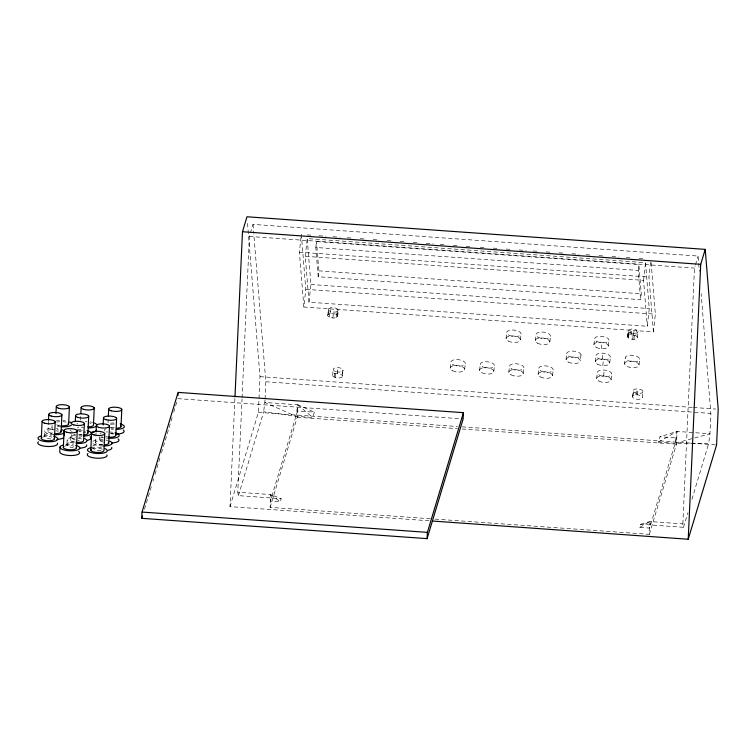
<?xml version="1.0" encoding="UTF-8"?>
<svg xmlns="http://www.w3.org/2000/svg" width="756" height="756" viewBox="0 0 756 756"><rect width="100%" height="100%" fill="white"/><g stroke="black" fill="none" stroke-linecap="round" stroke-linejoin="round"><path stroke-width="0.57" stroke-dasharray="3.78 2.83" d="M50.888 439.038A9.922 3.166 2.6 0 1 44.481 435.513L44.689 430.807M47.997 431.487L48.46 421.328M51.984 427.707L52.098 425.363M66.953 444.311L67.161 439.614A9.922 3.166 2.6 0 1 75.392 437.119M70.469 440.285L70.828 432.385M71.281 436.902L71.385 434.549M80.542 420.232L80.807 414.59M95.587 442.808L96.05 432.659M99.197 439.104L99.301 436.751M108.042 422.802L108.193 419.419M429.068 520.789L229.994 506.624L234.927 398.081M238.423 495.634L263.683 411.765L295.936 416.282L312.719 417.482L314.316 412.181L297.533 410.99L270.402 501.096L280.278 501.795L281.213 498.677L238.423 495.634L237.781 492.232L242.014 399.102M242.071 397.93L249.404 236.43L253.024 224.39L698.09 256.057L699.328 271.328M229.994 506.624L258.382 412.351L260.007 376.639L247.467 222.642M265.006 400.16L263.683 411.765M265.063 399.007L265.838 381.752L253.789 233.784M430.296 518.758L270.119 507.361L270.695 494.575L237.781 492.232M270.119 507.361L297.25 417.255L297.817 404.81L264.902 402.466L295.936 416.282L297.817 404.81L314.316 412.181M435.002 519.088L649.357 534.341L649.943 521.545L682.848 523.889L683.49 527.301L640.672 524.258L639.737 527.376L649.64 528.075L676.743 437.97L659.96 436.779L658.363 442.071L675.146 443.271L708.712 443.432L709.95 433.764L710.876 413.409L701.143 293.64M649.357 534.341L676.459 444.235L677.036 431.43L709.95 433.764L675.146 443.271L677.036 431.43L659.96 436.779M682.848 523.889L694.471 268.096L695.123 265.904M303.865 307.021L299.395 252.173L301.323 234.473L305.793 289.321L303.865 307.021L653.42 331.893L655.348 314.203L650.973 260.508M305.263 256.303L307.191 238.603L645.511 262.672L649.253 308.571L647.316 326.271L308.996 302.202L305.263 256.303L643.583 280.372L647.316 326.271M308.996 302.202L310.933 284.502L307.191 238.603M315.828 247.486L316.471 241.58L638.877 264.524L641.258 293.791L640.615 299.688L318.21 276.753L315.828 247.486L638.234 270.421L640.615 299.688M318.21 276.753L318.852 270.846L316.471 241.58M327.735 315.403L328.501 308.949L330.693 307.758A4.961 2.192 6.2 0 1 337.497 309.053L338.253 310.206L337.611 316.112L336.288 317.577A4.961 2.192 6.2 0 1 330.363 317.511A4.961 2.192 6.2 0 1 327.858 314.846L330.051 313.655A4.961 2.192 6.2 0 1 336.855 314.95L337.611 316.112M328.302 314.345L328.954 308.448M329.314 317.085L329.956 311.179M330.051 313.655L330.693 307.758M332.857 317.983L333.5 312.077M336.288 317.577L336.93 311.68L338.253 310.206M336.855 314.95L337.497 309.053M337.488 316.67L338.13 310.773M332.621 375.373L333.264 369.476M334.19 377.046L334.842 371.149A4.961 2.192 6.2 0 1 335.579 367.728A4.961 2.192 6.2 0 1 342.922 369.589L342.496 376.072A4.961 2.192 6.2 0 1 335.248 377.471L334.19 377.046A4.961 2.192 6.2 0 1 334.936 373.625A4.961 2.192 6.2 0 1 342.279 375.486L342.496 376.072M335.248 377.471L335.891 371.574A4.961 2.192 6.2 0 0 343.139 370.175M337.374 373.502L338.017 367.605M342.279 375.486L342.922 369.589M450.189 368.257L450.831 362.351M464.675 369.287L465.318 363.381M479.616 370.345L480.258 364.449M493.819 371.357L494.471 365.46M506.066 338.669L506.709 332.763M508.769 372.425L509.412 366.518M520.459 339.69L521.101 333.793M523.256 373.455L523.899 367.548M535.248 340.739L535.891 334.842M538.074 374.503L538.716 368.607M549.858 341.778L550.5 335.881M552.532 375.534L553.175 369.637M566.064 359.714L566.707 353.817M581.014 354.838L580.372 360.735L579.918 360.584M593.895 344.916L594.537 339.019M595.265 361.793L595.908 355.896M596.645 378.671L597.287 372.774M601.398 348.686L602.041 342.789M602.239 359.053L602.882 353.156M602.778 365.564L603.42 359.667M603.619 375.93L604.261 370.034M608.372 345.946L609.015 340.049M609.752 362.823L610.394 356.926M611.122 379.701L611.765 373.804M624.56 363.882A7.276 3.222 6.2 0 1 633.415 361.377L635.191 361.831A7.276 3.222 6.2 0 1 635.645 367.473L633.925 367.671A7.276 3.222 6.2 0 1 624.56 363.882L625.203 357.975M627.546 336.741L628.312 330.277L631.676 328.954L636.495 329.871L635.853 335.768A4.961 2.192 6.2 0 1 633.934 339.331L632.668 339.312A4.961 2.192 6.2 0 1 629.124 338.414L627.546 336.741L628.869 335.277L632.309 334.87L635.853 335.768M627.763 337.327L628.189 330.844M628.123 335.673L628.765 329.777M628.302 337.894L628.945 331.997L628.406 331.43M629.861 334.993L630.504 329.096M631.033 334.851L631.676 328.954M638.234 270.421L638.877 264.524M632.668 339.312L633.311 333.415A4.961 2.192 6.2 0 1 628.945 331.997M633.585 335.04L634.237 329.134M633.934 339.331L634.586 333.424A4.961 2.192 6.2 0 0 636.495 329.871M643.583 280.372L645.511 262.672M637.421 337.441L638.064 331.544M632.432 396.711L633.651 389.746A4.961 2.192 6.2 0 1 636.561 388.924L637.837 388.934A4.961 2.192 6.2 0 1 642.95 391.513L642.307 397.41A4.961 2.192 6.2 0 1 637.554 399.281A4.961 2.192 6.2 0 1 632.432 396.711L633.008 395.643A4.961 2.192 6.2 0 1 635.919 394.821L637.185 394.84A4.961 2.192 6.2 0 1 642.307 397.41M633.008 395.643L633.651 389.746M639.037 364.912L639.68 359.005L638.584 357.314L635.834 355.934A7.276 3.222 6.2 0 0 625.77 356.652A7.276 3.222 6.2 0 0 630.211 361.377A7.276 3.222 6.2 0 0 639.5 359.837L639.68 359.005M635.919 394.821L636.561 388.924M653.42 331.893L648.95 277.046L650.755 260.451M637.185 394.84L637.837 388.934M144.481 509.298L151.625 485.588M152.986 481.071L153.666 478.813M155.018 474.295L160.121 457.361M161.482 452.844L172.359 416.717M173.719 412.2L177.121 400.907M695.454 264.817L698.09 256.057M683.49 527.301L687.865 512.766M691.901 499.347L708.712 443.432M658.363 442.071L677.036 431.43M639.737 527.376L649.943 521.545L650.585 524.957M640.672 524.258L649.943 521.545M633.311 333.415L634.586 333.424M307.21 234.889L313.097 235.305M318.975 235.73L326.044 236.231M333.103 236.732L340.162 237.233M347.231 237.734L353.109 238.159M360.177 238.66L366.055 239.076M373.124 239.576L379.002 240.002M387.242 240.588L393.129 241.003M400.189 241.504L406.076 241.92M413.135 242.43L419.022 242.846M426.082 243.347L433.141 243.848M440.209 244.349L446.087 244.774M453.156 245.275L459.034 245.691M466.102 246.191L471.98 246.617M480.221 247.203L486.108 247.618M493.167 248.119L499.055 248.535M506.114 249.045L512.001 249.461M519.06 249.962L526.119 250.463M533.188 250.964L539.066 251.389M546.134 251.89L552.012 252.306M559.081 252.806L564.959 253.232M572.027 253.732L579.087 254.233M586.146 254.734L592.033 255.159M599.092 255.66L604.98 256.076M612.039 256.577L619.098 257.078M626.166 257.588L632.044 258.004M639.113 258.505L644.991 258.921M249.404 236.43L694.471 268.096M299.395 252.173L648.95 277.046M318.852 270.846L641.258 293.791M310.933 284.502L649.253 308.571M305.793 289.321L655.348 314.203M260.007 376.639L692.288 407.399M693.46 407.475L715.847 409.072M265.838 381.752L710.876 413.409M177.802 398.648L463.135 418.947M258.382 412.351L457.446 426.516M462.162 426.847L690.663 443.11M691.844 443.196L715.403 444.868M297.25 417.255L457.408 428.652M462.124 428.983L676.459 444.235M271.338 497.977L270.695 494.575L281.213 498.677M334.842 371.149L335.891 371.574M270.695 494.575L280.278 501.795M297.817 404.81L312.719 417.482M253.024 224.39L253.695 232.612M642.95 391.513A4.961 2.192 6.2 0 1 638.196 393.385A4.961 2.192 6.2 0 1 633.074 390.805M336.93 311.68A4.961 2.192 6.2 0 1 331.005 311.604A4.961 2.192 6.2 0 1 328.501 308.949M82.111 435.031A6.615 2.107 2.6 0 1 78.728 434.728M78.945 430.835A6.615 2.107 2.6 0 1 82.347 430.854M84.001 431.071A6.615 2.107 2.6 0 1 85.485 431.421M82.158 436.089A9.922 3.166 2.6 0 1 78.728 435.853M75.619 435.248A9.922 3.166 2.6 0 1 73.719 434.605M71.489 432.196A9.922 3.166 2.6 0 1 72.075 431.421M77.244 429.852A9.922 3.166 2.6 0 1 82.3 429.786M79.361 440.644A9.922 3.166 2.6 0 1 77.688 440.427M75.402 439.945A9.922 3.166 2.6 0 1 77.027 434.549M79.503 434.407A9.922 3.166 2.6 0 1 82.092 434.483M51.928 433.339A6.615 2.107 2.6 0 1 48.025 430.929A6.615 2.107 2.6 0 1 53.818 429.38M57.201 429.682A6.615 2.107 2.6 0 1 58.684 430.022M53.629 434.624A9.922 3.166 2.6 0 1 44.651 431.222A9.922 3.166 2.6 0 1 52.92 428.321M56.36 428.472A9.922 3.166 2.6 0 1 58.023 428.68M44.481 435.513A9.922 3.166 2.6 0 1 52.703 433.018M113.305 434.038A9.922 3.166 2.6 0 1 110.782 433.746M104.46 431.043A9.922 3.166 2.6 0 1 106.161 428.746M110.915 427.792A9.922 3.166 2.6 0 1 114.317 427.754M113.476 428.265A6.615 2.107 2.6 0 1 110.338 427.707M110.527 424.362A6.615 2.107 2.6 0 1 115.432 424.173M113.513 429.332A9.922 3.166 2.6 0 1 110.99 429.049M110.329 423.171A9.922 3.166 2.6 0 1 115.394 423.105M85.759 432.593A9.922 3.166 2.6 0 1 83.236 432.3M80.949 431.818A9.922 3.166 2.6 0 1 77.679 430.419M77.405 427.99A9.922 3.166 2.6 0 1 78.615 427.31M89.548 422.944A6.615 2.107 2.6 0 1 91.032 423.284M83.453 427.603A9.922 3.166 2.6 0 1 81.166 427.121M77.036 424.069A9.922 3.166 2.6 0 1 77.613 423.284M85.258 421.583A9.922 3.166 2.6 0 1 86.987 421.612M90.37 421.942A9.922 3.166 2.6 0 1 92.657 422.424M71.158 429.899A9.922 3.166 2.6 0 1 69.939 430.58M58.401 431.241A9.922 3.166 2.6 0 1 56.114 430.759M54.215 430.117A9.922 3.166 2.6 0 1 53.78 426.242M57.739 425.363A9.922 3.166 2.6 0 1 59.365 425.241M61.142 426.828A9.922 3.166 2.6 0 1 56.322 426.063M55.755 421.007A9.922 3.166 2.6 0 1 60.423 420.516M63.013 420.591A9.922 3.166 2.6 0 1 65.536 420.884M59.44 425.543A6.615 2.107 2.6 0 1 56.757 424.749M56.898 422.188A6.615 2.107 2.6 0 1 59.658 421.65M63.05 421.659A6.615 2.107 2.6 0 1 66.197 422.226M101.002 450.661A9.922 3.166 2.6 0 1 92.922 448.488M92.648 446.059A9.922 3.166 2.6 0 1 102.882 444.424M102.948 446.031A9.922 3.166 2.6 0 1 92.374 442.969M92.865 441.353A9.922 3.166 2.6 0 1 103.099 439.727M105.623 440.011A9.922 3.166 2.6 0 1 107.91 440.493M102.901 444.972A6.615 2.107 2.6 0 1 95.549 442.534A6.615 2.107 2.6 0 1 103.137 440.795M73.36 447.845A9.922 3.166 2.6 0 1 66.925 444.443A9.922 3.166 2.6 0 1 74.334 441.844M73.578 443.139A9.922 3.166 2.6 0 1 67.161 439.614M78.832 437.27A9.922 3.166 2.6 0 1 80.505 437.488M74.4 442.147A6.615 2.107 2.6 0 1 70.431 440.001A6.615 2.107 2.6 0 1 74.617 438.244M78.019 438.263A6.615 2.107 2.6 0 1 82.357 439.274M42.714 437.091A6.615 2.107 2.6 0 1 52.003 437.129M43.763 435.569A9.922 3.166 2.6 0 1 51.351 435.787M91.06 447.637A9.922 3.166 2.6 0 1 103.128 447.996M92.213 448.809A6.615 2.107 2.6 0 1 102.703 449.3M65.772 444.604A9.922 3.166 2.6 0 1 73.36 444.821M64.723 446.125A6.615 2.107 2.6 0 1 74.012 446.172M110.263 433.056A6.615 2.107 2.6 0 1 114.591 434.067M103.317 442.156A9.922 3.166 2.6 0 1 102.75 437.11M105.746 436.685A9.922 3.166 2.6 0 1 107.418 436.618M108.344 438.225A9.922 3.166 2.6 0 1 105.821 437.932M103.534 437.459A9.922 3.166 2.6 0 1 101.635 436.817M99.981 433.623A9.922 3.166 2.6 0 1 101.2 432.942M105.953 431.988A9.922 3.166 2.6 0 1 107.626 431.912M110.215 431.988A9.922 3.166 2.6 0 1 112.738 432.281M537.573 343.224A7.352 3.251 6.2 0 0 549.678 342.619A7.352 3.251 6.2 0 0 540.398 337.951A7.352 3.251 6.2 0 0 537.573 343.224M538.215 337.318A7.352 3.251 6.2 0 0 550.321 336.713A7.352 3.251 6.2 0 0 541.05 332.054A7.352 3.251 6.2 0 0 538.215 337.318M508.363 341.107A7.239 3.204 6.2 0 0 520.279 340.512A7.239 3.204 6.2 0 0 511.141 335.919A7.239 3.204 6.2 0 0 508.363 341.107M509.005 335.21A7.239 3.204 6.2 0 0 520.922 334.615A7.239 3.204 6.2 0 0 511.784 330.022A7.239 3.204 6.2 0 0 509.005 335.21M597.58 364.25A7.276 3.222 6.2 0 0 609.572 363.655A7.276 3.222 6.2 0 0 600.377 359.034A7.276 3.222 6.2 0 0 597.58 364.25M568.342 362.143A7.191 3.185 6.2 0 0 580.202 361.548A7.191 3.185 6.2 0 0 571.111 356.983A7.191 3.185 6.2 0 0 568.342 362.143M598.223 358.353A7.276 3.222 6.2 0 0 610.215 357.749A7.276 3.222 6.2 0 0 601.02 353.128A7.276 3.222 6.2 0 0 598.223 358.353M481.884 372.755A7.144 3.156 6.2 0 0 493.649 372.169A7.144 3.156 6.2 0 0 484.634 367.633A7.144 3.156 6.2 0 0 481.884 372.755M482.526 366.858A7.144 3.156 6.2 0 0 494.292 366.273A7.144 3.156 6.2 0 0 485.276 361.737A7.144 3.156 6.2 0 0 482.526 366.858M511.084 374.872A7.276 3.222 6.2 0 0 523.076 374.277A7.276 3.222 6.2 0 0 513.882 369.656A7.276 3.222 6.2 0 0 511.084 374.872M511.727 368.975A7.276 3.222 6.2 0 0 523.719 368.38A7.276 3.222 6.2 0 0 514.524 363.759A7.276 3.222 6.2 0 0 511.727 368.975M540.379 376.96A7.267 3.213 6.2 0 0 552.352 376.356A7.267 3.213 6.2 0 0 543.177 371.744A7.267 3.213 6.2 0 0 540.379 376.96M541.022 371.054A7.267 3.213 6.2 0 0 552.995 370.459A7.267 3.213 6.2 0 0 543.819 365.847A7.267 3.213 6.2 0 0 541.022 371.054M452.504 370.705A7.276 3.222 6.2 0 0 464.496 370.109A7.276 3.222 6.2 0 0 455.301 365.488A7.276 3.222 6.2 0 0 452.504 370.705M596.2 347.373A7.276 3.222 6.2 0 0 608.193 346.768A7.276 3.222 6.2 0 0 599.007 342.147A7.276 3.222 6.2 0 0 596.2 347.373M596.843 341.466A7.276 3.222 6.2 0 0 608.835 340.871A7.276 3.222 6.2 0 0 599.65 336.25A7.276 3.222 6.2 0 0 596.843 341.466M568.985 356.246A7.191 3.185 6.2 0 0 580.844 355.651A7.191 3.185 6.2 0 0 571.753 351.086A7.191 3.185 6.2 0 0 568.985 356.246M453.146 364.808A7.276 3.222 6.2 0 0 465.138 364.212A7.276 3.222 6.2 0 0 455.944 359.591A7.276 3.222 6.2 0 0 453.146 364.808M598.95 381.128A7.276 3.222 6.2 0 0 610.942 380.533A7.276 3.222 6.2 0 0 601.757 375.912A7.276 3.222 6.2 0 0 598.95 381.128M599.593 375.231A7.276 3.222 6.2 0 0 611.585 374.626A7.276 3.222 6.2 0 0 602.4 370.015A7.276 3.222 6.2 0 0 599.593 375.231"/><path stroke-width="1.13" d="M41.315 438.584L42.081 421.668M48.507 420.204L48.762 414.562M54.46 438.65L55.226 421.725M55.963 413.532L56.275 406.766M60.026 446.947L59.809 451.653A9.922 3.166 2.6 0 0 71.338 455.547A9.922 3.166 2.6 0 0 78.709 451.408M61.132 431.544L61.897 414.628M63.334 447.628L64.099 430.703M64.279 435.74L64.383 433.386M68.645 423.738L69.41 406.822M75.307 421.593L75.562 415.951M76.469 447.684L77.235 430.769M80.854 413.466L81.109 407.824M84.379 423.426L83.604 440.342A6.615 2.107 2.6 0 1 76.063 442.364M87.932 432.933L88.707 416.017M90.814 450.311L91.58 433.396M94.245 407.881L93.479 424.806A6.615 2.107 2.6 0 1 87.658 426.904M96.097 431.534L96.352 425.893M103.175 424.929L103.477 418.162M104.725 433.453L103.95 450.368A6.615 2.107 2.6 0 1 96.399 452.39A6.615 2.107 2.6 0 1 91.315 449.253M108.344 416.036L108.656 409.27M108.722 442.874L109.497 425.949M115.848 435.135L116.613 418.219M121.026 426.252L121.792 409.327M141.759 518.332L142.052 512.058L178.085 392.383L463.419 412.681L463.135 418.947L427.093 538.631L141.759 518.332L142.44 516.074M177.944 395.511L178.038 393.422M234.984 396.9L242.478 231.733L246.985 216.764L705.216 249.376L718.2 409.242L716.575 444.953L688.215 539.236L432.602 521.045M427.093 538.631L427.386 532.366L463.419 412.681M688.215 539.236L700.708 264.335L705.216 249.376M242.478 231.733L700.708 264.335M142.052 512.058L427.386 532.366M87.516 432.375A6.615 2.107 2.6 0 1 83.784 434.965M87.12 430.551A9.922 3.166 2.6 0 1 91.117 433.878A9.922 3.166 2.6 0 1 83.859 436.07M90.172 436.647A9.922 3.166 2.6 0 1 87.469 440.304M60.716 430.986A6.615 2.107 2.6 0 1 55.311 433.642M62.209 429.805A9.922 3.166 2.6 0 1 63.324 433.358A9.922 3.166 2.6 0 1 53.629 434.624M63.646 437.696A9.922 3.166 2.6 0 1 56.842 439.378M120.61 425.694A6.615 2.107 2.6 0 1 116.878 428.283M120.204 423.87A9.922 3.166 2.6 0 1 124.116 427.32A9.922 3.166 2.6 0 1 116.103 429.408M123.256 429.966A9.922 3.166 2.6 0 1 116.736 434.086M94.557 423.067A9.922 3.166 2.6 0 1 88.556 427.962M96.57 430.173A9.922 3.166 2.6 0 1 90.824 432.526M71.366 425.193A9.922 3.166 2.6 0 1 61.142 426.828M69.722 422.009A9.922 3.166 2.6 0 1 71.092 422.765M68.229 423.19A6.615 2.107 2.6 0 1 61.094 425.76M111.727 447.41A9.922 3.166 2.6 0 1 108.259 450.245M109.8 441.135A9.922 3.166 2.6 0 1 103.808 446.031M108.306 442.317A6.615 2.107 2.6 0 1 104.574 444.906M86.609 444.887A9.922 3.166 2.6 0 1 79.314 448.185M84.681 438.603A9.922 3.166 2.6 0 1 85.797 442.156A9.922 3.166 2.6 0 1 76.101 443.432M53.638 436.269A9.922 3.166 2.6 0 1 55.434 440.984A9.922 3.166 2.6 0 1 40.824 440.55A9.922 3.166 2.6 0 1 41.571 435.919M54.035 438.093A6.615 2.107 2.6 0 1 47.77 440.729A6.615 2.107 2.6 0 1 41.826 437.526M57.456 443.186A9.922 3.166 2.6 0 1 46.73 446.437A9.922 3.166 2.6 0 1 38.376 441.835M106.946 454.914A9.922 3.166 2.6 0 1 96.229 458.155A9.922 3.166 2.6 0 1 87.876 453.553M105.027 448.629A9.922 3.166 2.6 0 1 103.704 453.042A9.922 3.166 2.6 0 1 89.737 452.05A9.922 3.166 2.6 0 1 91.06 447.637M75.647 445.303A9.922 3.166 2.6 0 1 77.452 450.018A9.922 3.166 2.6 0 1 62.833 449.593A9.922 3.166 2.6 0 1 63.58 444.953M76.054 447.127A6.615 2.107 2.6 0 1 69.779 449.763A6.615 2.107 2.6 0 1 63.835 446.56M115.432 434.587A6.615 2.107 2.6 0 1 108.297 437.157M115.025 432.763A9.922 3.166 2.6 0 1 118.569 436.59A9.922 3.166 2.6 0 1 108.344 438.225M118.087 438.858A9.922 3.166 2.6 0 1 111.557 442.978M78.019 417.473A6.615 2.107 2.6 0 0 88.669 416.565A6.615 2.107 2.6 0 0 79.711 413.919A6.615 2.107 2.6 0 0 78.019 417.473M51.219 416.084A6.615 2.107 2.6 0 0 61.869 415.176A6.615 2.107 2.6 0 0 52.911 412.53A6.615 2.107 2.6 0 0 51.219 416.084M111.104 410.782A6.615 2.107 2.6 0 0 121.763 409.884A6.615 2.107 2.6 0 0 112.805 407.238A6.615 2.107 2.6 0 0 111.104 410.782M83.566 409.346A6.615 2.107 2.6 0 0 94.216 408.438A6.615 2.107 2.6 0 0 85.258 405.792A6.615 2.107 2.6 0 0 83.566 409.346M58.722 408.278A6.615 2.107 2.6 0 0 69.382 407.371A6.615 2.107 2.6 0 0 60.423 404.734A6.615 2.107 2.6 0 0 58.722 408.278M98.809 427.405A6.615 2.107 2.6 0 0 109.459 426.507A6.615 2.107 2.6 0 0 100.501 423.861A6.615 2.107 2.6 0 0 98.809 427.405M73.691 424.881A6.615 2.107 2.6 0 0 84.341 423.974A6.615 2.107 2.6 0 0 75.383 421.328A6.615 2.107 2.6 0 0 73.691 424.881M44.538 423.18A6.615 2.107 2.6 0 0 55.197 422.283A6.615 2.107 2.6 0 0 46.229 419.637A6.615 2.107 2.6 0 0 44.538 423.18M94.037 434.908A6.615 2.107 2.6 0 0 104.687 434.001A6.615 2.107 2.6 0 0 95.728 431.355A6.615 2.107 2.6 0 0 94.037 434.908M66.547 432.224A6.615 2.107 2.6 0 0 77.207 431.317A6.615 2.107 2.6 0 0 68.248 428.671A6.615 2.107 2.6 0 0 66.547 432.224M105.925 419.675A6.615 2.107 2.6 0 0 116.585 418.767A6.615 2.107 2.6 0 0 107.626 416.121A6.615 2.107 2.6 0 0 105.925 419.675"/></g></svg>
